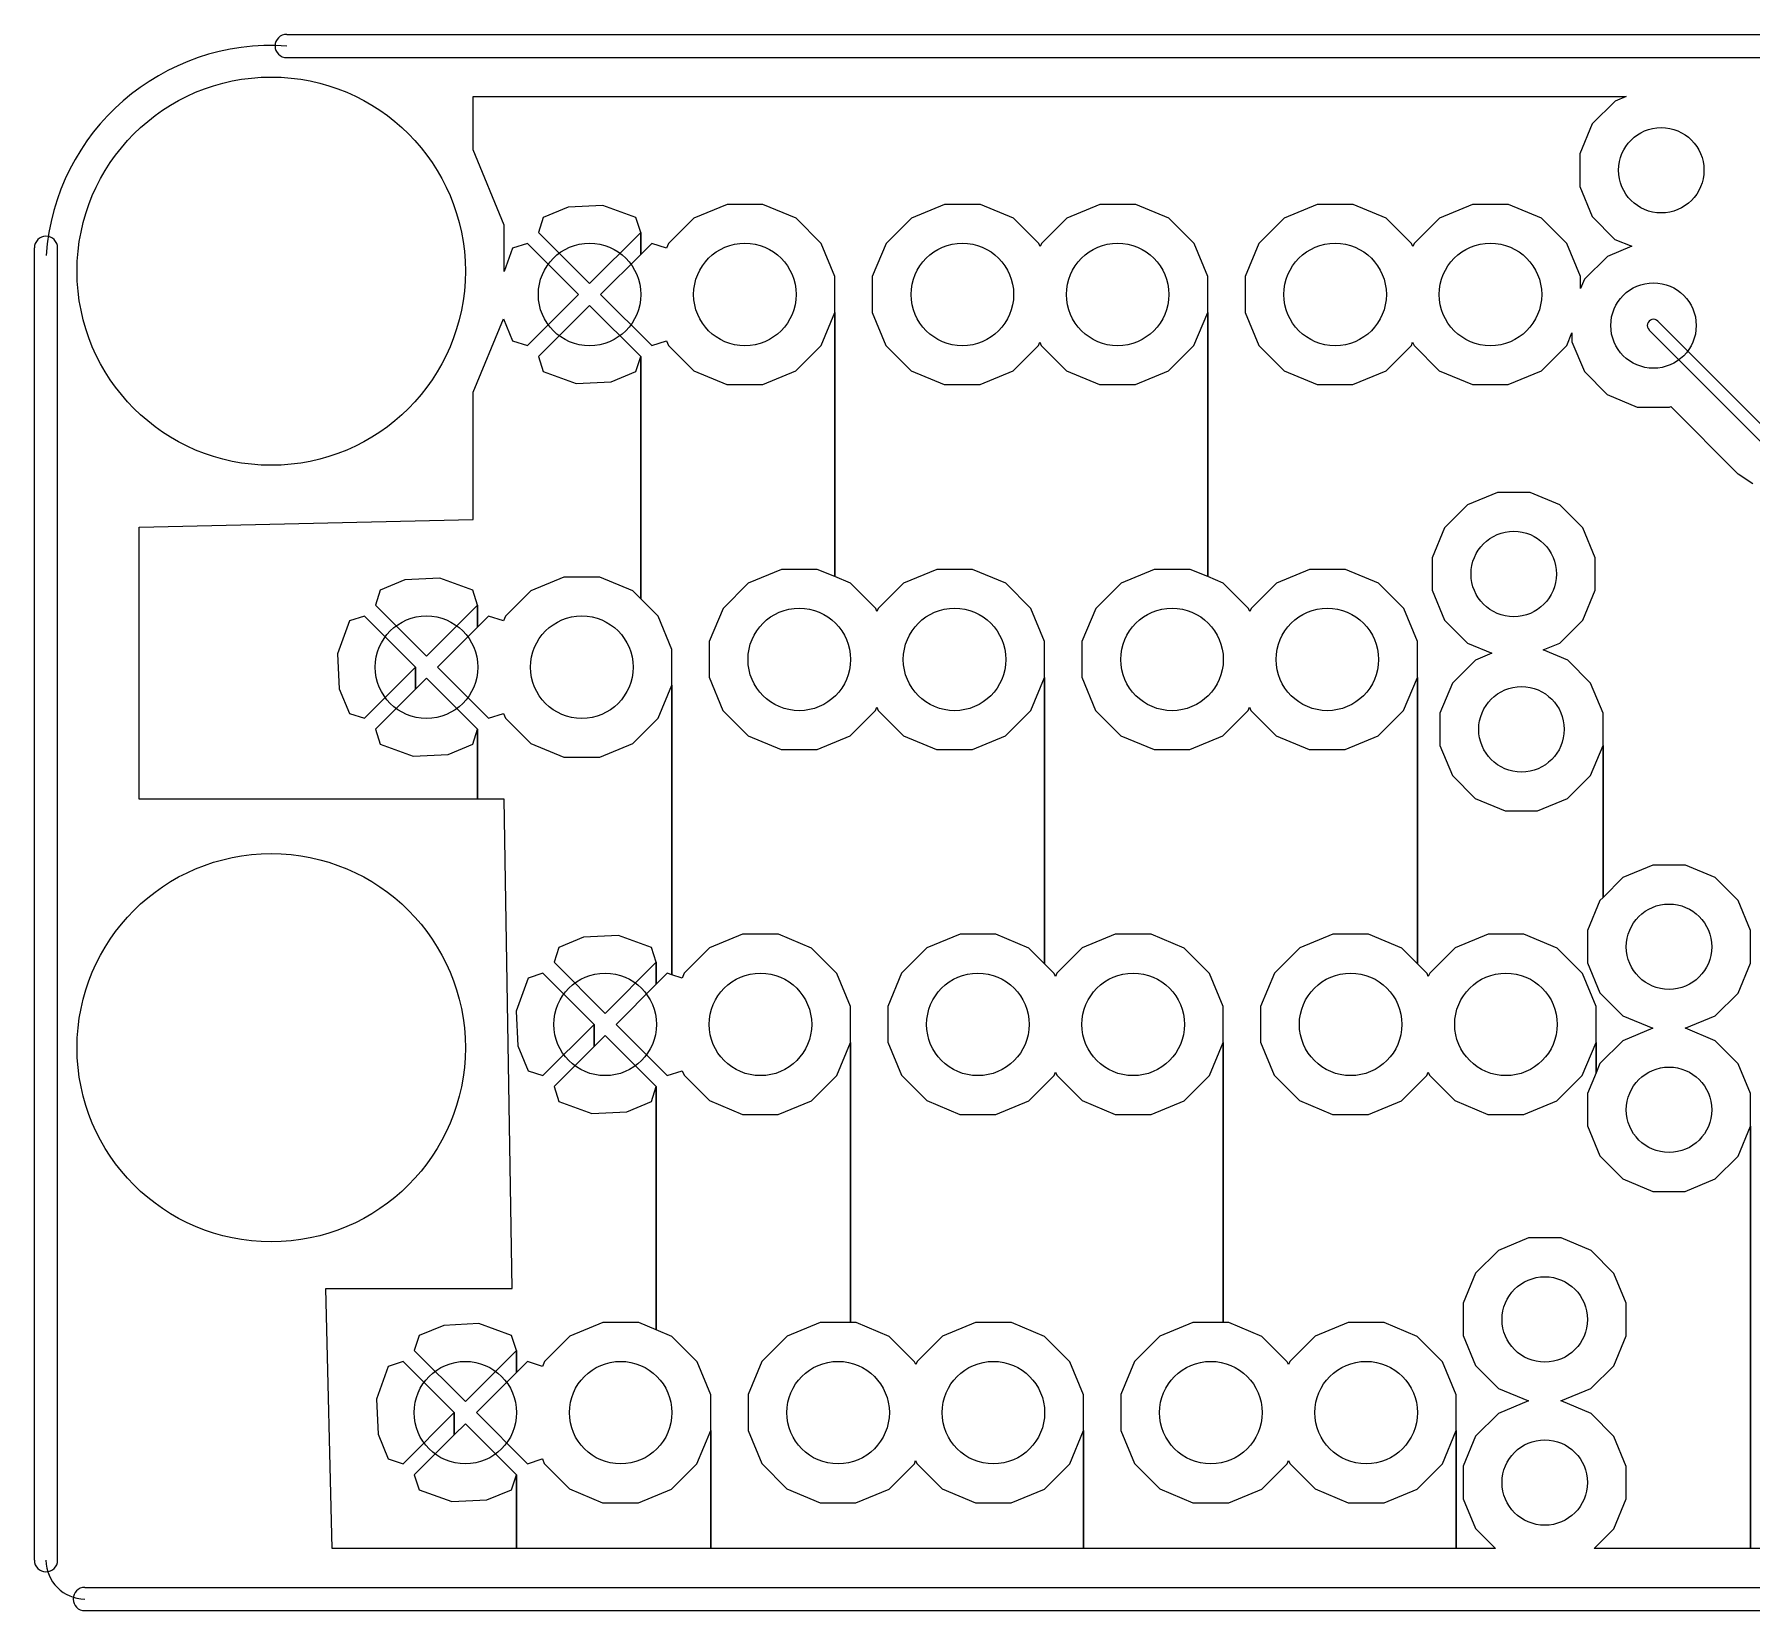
# Model space of a CAD drawing. Extents: x 62725 to 84225, y 46645 to 56795.
# Drawn here: x 62725 to 73782, y 46645 to 56795 of the extents above; entities that cross this region are included whole.
import ezdxf

# ---------------------------------------------------------------- set-up
doc = ezdxf.new("R2010")
doc.units = 0
doc.layers.add('BLACK', color=1, linetype='CONTINUOUS')

msp = doc.modelspace()

# ---------------------------------------------------------------- linework, layer by layer
at = {"layer": 'BLACK'}
for p, q in [((64350, 56795), (82750, 56795)), ((64350, 56645), (82750, 56645)), ((65550, 56051), (65550, 56395)), ((65550, 56395), (72975, 56395)), ((65550, 56051), (65550, 56395)), ((65550, 56395), (72975, 56395)), ((72975, 56395), (72903, 56365)), ((72975, 56395), (72903, 56365)), ((72903, 56365), (72755, 56218)), ((72903, 56365), (72755, 56218)), ((72755, 56218), (72675, 56025)), ((72755, 56218), (72675, 56025)), ((65750, 55567), (65550, 56051)), ((65750, 55567), (65550, 56051)), ((72675, 56025), (72675, 55816)), ((72675, 56025), (72675, 55816)), ((72675, 55816), (72755, 55623)), ((72675, 55816), (72755, 55623)), ((66161, 55682), (66002, 55616)), ((66161, 55682), (66002, 55616)), ((66386, 55693), (66161, 55682)), ((66386, 55693), (66161, 55682)), ((66598, 55616), (66386, 55693)), ((66598, 55616), (66386, 55693)), ((67185, 55700), (66972, 55612)), ((67185, 55700), (66972, 55612)), ((67416, 55700), (67185, 55700)), ((67416, 55700), (67185, 55700)), ((67629, 55611), (67416, 55700)), ((67629, 55611), (67416, 55700)), ((68585, 55700), (68372, 55612)), ((68585, 55700), (68372, 55612)), ((68816, 55700), (68585, 55700)), ((68816, 55700), (68585, 55700)), ((69029, 55611), (68816, 55700)), ((69029, 55611), (68816, 55700)), ((69585, 55700), (69372, 55612)), ((69585, 55700), (69372, 55612)), ((69816, 55700), (69585, 55700)), ((69816, 55700), (69585, 55700)), ((70029, 55611), (69816, 55700)), ((70029, 55611), (69816, 55700)), ((70985, 55700), (70772, 55612)), ((70985, 55700), (70772, 55612)), ((71216, 55700), (70985, 55700)), ((71216, 55700), (70985, 55700)), ((71429, 55611), (71216, 55700)), ((71429, 55611), (71216, 55700)), ((71985, 55700), (71772, 55612)), ((71985, 55700), (71772, 55612)), ((72216, 55700), (71985, 55700)), ((72216, 55700), (71985, 55700)), ((72429, 55611), (72216, 55700)), ((72429, 55611), (72216, 55700)), ((72755, 55623), (72902, 55475)), ((72755, 55623), (72902, 55475)), ((65749, 55268), (65750, 55567)), ((65749, 55268), (65750, 55567)), ((66002, 55616), (65971, 55520)), ((66002, 55616), (65971, 55520)), ((65971, 55520), (66300, 55191)), ((65971, 55520), (66300, 55191)), ((66300, 55191), (66629, 55520)), ((66300, 55191), (66629, 55520)), ((66629, 55520), (66598, 55616)), ((66629, 55520), (66598, 55616)), ((66629, 55378), (66629, 55520)), ((66629, 55520), (66629, 55378)), ((66629, 55378), (66629, 55520)), ((66629, 55520), (66629, 55378)), ((66972, 55612), (66809, 55449)), ((66972, 55612), (66809, 55449)), ((67792, 55448), (67629, 55611)), ((67792, 55448), (67629, 55611)), ((68372, 55612), (68209, 55449)), ((68372, 55612), (68209, 55449)), ((69192, 55448), (69029, 55611)), ((69192, 55448), (69029, 55611)), ((69372, 55612), (69209, 55449)), ((69372, 55612), (69209, 55449)), ((70192, 55448), (70029, 55611)), ((70192, 55448), (70029, 55611)), ((70772, 55612), (70609, 55449)), ((70772, 55612), (70609, 55449)), ((71592, 55448), (71429, 55611)), ((71592, 55448), (71429, 55611)), ((71772, 55612), (71609, 55449)), ((71772, 55612), (71609, 55449)), ((72592, 55448), (72429, 55611)), ((72592, 55448), (72429, 55611)), ((62725, 46970), (62725, 55420)), ((62875, 46970), (62875, 55420)), ((65804, 55418), (65749, 55268)), ((65804, 55418), (65749, 55268)), ((65900, 55449), (65804, 55418)), ((65900, 55449), (65804, 55418)), ((66229, 55120), (65900, 55449)), ((66229, 55120), (65900, 55449)), ((66700, 55449), (66629, 55378)), ((66700, 55449), (66629, 55378)), ((66796, 55418), (66700, 55449)), ((66796, 55418), (66700, 55449)), ((66809, 55449), (66796, 55418)), ((66809, 55449), (66796, 55418)), ((67880, 55235), (67792, 55448)), ((67880, 55235), (67792, 55448)), ((68209, 55449), (68120, 55236)), ((68209, 55449), (68120, 55236)), ((69200, 55429), (69192, 55448)), ((69200, 55429), (69192, 55448)), ((69209, 55449), (69200, 55429)), ((69209, 55449), (69200, 55429)), ((70280, 55235), (70192, 55448)), ((70280, 55235), (70192, 55448)), ((70609, 55449), (70520, 55236)), ((70609, 55449), (70520, 55236)), ((71600, 55429), (71592, 55448)), ((71600, 55429), (71592, 55448)), ((71609, 55449), (71600, 55429)), ((71609, 55449), (71600, 55429)), ((72680, 55235), (72592, 55448)), ((72680, 55235), (72592, 55448)), ((73010, 55431), (72853, 55365)), ((73010, 55431), (72853, 55365)), ((72902, 55475), (73010, 55431)), ((72902, 55475), (73010, 55431)), ((66629, 55378), (66371, 55120)), ((66629, 55378), (66371, 55120)), ((72853, 55365), (72705, 55218)), ((72853, 55365), (72705, 55218)), ((67880, 55004), (67880, 55235)), ((67880, 55004), (67880, 55235)), ((68120, 55236), (68120, 55005)), ((68120, 55236), (68120, 55005)), ((70280, 55004), (70280, 55235)), ((70280, 55004), (70280, 55235)), ((70520, 55236), (70520, 55005)), ((70520, 55236), (70520, 55005)), ((72680, 55158), (72680, 55235)), ((72680, 55158), (72680, 55235)), ((72705, 55218), (72680, 55158)), ((72705, 55218), (72680, 55158)), ((65900, 54791), (66229, 55120)), ((65900, 54791), (66229, 55120)), ((66371, 55120), (66700, 54791)), ((66371, 55120), (66700, 54791)), ((65550, 54490), (65745, 54963)), ((65550, 54490), (65745, 54963)), ((65745, 54963), (65804, 54822)), ((65745, 54963), (65804, 54822)), ((66300, 55049), (65971, 54720)), ((66300, 55049), (65971, 54720)), ((66629, 54720), (66300, 55049)), ((66629, 54720), (66300, 55049)), ((67791, 54791), (67880, 55004)), ((67791, 54791), (67880, 55004)), ((67880, 53303), (67880, 55004)), ((67880, 55004), (67880, 53303)), ((67880, 53303), (67880, 55004)), ((67880, 55004), (67880, 53303)), ((68120, 55005), (68208, 54792)), ((68120, 55005), (68208, 54792)), ((70191, 54791), (70280, 55004)), ((70191, 54791), (70280, 55004)), ((70280, 53303), (70280, 55004)), ((70280, 55004), (70280, 53303)), ((70280, 53303), (70280, 55004)), ((70280, 55004), (70280, 53303)), ((70520, 55005), (70608, 54792)), ((70520, 55005), (70608, 54792)), ((72591, 54791), (72625, 54873)), ((72591, 54791), (72625, 54873)), ((72625, 54873), (72625, 54816)), ((72625, 54873), (72625, 54816)), ((73871, 54142), (73122, 54891)), ((73928, 54199), (73179, 54948)), ((65804, 54822), (65900, 54791)), ((65804, 54822), (65900, 54791)), ((66700, 54791), (66795, 54822)), ((66700, 54791), (66795, 54822)), ((66795, 54822), (66796, 54822)), ((66795, 54822), (66796, 54822)), ((66796, 54822), (66808, 54792)), ((66796, 54822), (66808, 54792)), ((66808, 54792), (66971, 54629)), ((66808, 54792), (66971, 54629)), ((67628, 54628), (67791, 54791)), ((67628, 54628), (67791, 54791)), ((68208, 54792), (68371, 54629)), ((68208, 54792), (68371, 54629)), ((69028, 54628), (69191, 54791)), ((69028, 54628), (69191, 54791)), ((69191, 54791), (69199, 54812)), ((69191, 54791), (69199, 54812)), ((69199, 54812), (69208, 54792)), ((69199, 54812), (69208, 54792)), ((69208, 54792), (69371, 54629)), ((69208, 54792), (69371, 54629)), ((70028, 54628), (70191, 54791)), ((70028, 54628), (70191, 54791)), ((70608, 54792), (70771, 54629)), ((70608, 54792), (70771, 54629)), ((71428, 54628), (71591, 54791)), ((71428, 54628), (71591, 54791)), ((71591, 54791), (71599, 54812)), ((71591, 54791), (71599, 54812)), ((71599, 54812), (71608, 54792)), ((71599, 54812), (71608, 54792)), ((71608, 54792), (71771, 54629)), ((71608, 54792), (71771, 54629)), ((72428, 54628), (72591, 54791)), ((72428, 54628), (72591, 54791)), ((72625, 54816), (72705, 54623)), ((72625, 54816), (72705, 54623)), ((65971, 54720), (66002, 54624)), ((65971, 54720), (66002, 54624)), ((66002, 54624), (66214, 54547)), ((66002, 54624), (66214, 54547)), ((66439, 54558), (66598, 54624)), ((66439, 54558), (66598, 54624)), ((66598, 54624), (66629, 54720)), ((66598, 54624), (66629, 54720)), ((66629, 53161), (66629, 54720)), ((66629, 54720), (66629, 53161)), ((66629, 53161), (66629, 54720)), ((66629, 54720), (66629, 53161)), ((66971, 54629), (67184, 54540)), ((66971, 54629), (67184, 54540)), ((67415, 54540), (67628, 54628)), ((67415, 54540), (67628, 54628)), ((68371, 54629), (68584, 54540)), ((68371, 54629), (68584, 54540)), ((68815, 54540), (69028, 54628)), ((68815, 54540), (69028, 54628)), ((69371, 54629), (69584, 54540)), ((69371, 54629), (69584, 54540)), ((69815, 54540), (70028, 54628)), ((69815, 54540), (70028, 54628)), ((70771, 54629), (70984, 54540)), ((70771, 54629), (70984, 54540)), ((71215, 54540), (71428, 54628)), ((71215, 54540), (71428, 54628)), ((71771, 54629), (71984, 54540)), ((71771, 54629), (71984, 54540)), ((72215, 54540), (72428, 54628)), ((72215, 54540), (72428, 54628)), ((72705, 54623), (72852, 54475)), ((72705, 54623), (72852, 54475)), ((66214, 54547), (66439, 54558)), ((66214, 54547), (66439, 54558)), ((67184, 54540), (67415, 54540)), ((67184, 54540), (67415, 54540)), ((68584, 54540), (68815, 54540)), ((68584, 54540), (68815, 54540)), ((69584, 54540), (69815, 54540)), ((69584, 54540), (69815, 54540)), ((70984, 54540), (71215, 54540)), ((70984, 54540), (71215, 54540)), ((71984, 54540), (72215, 54540)), ((71984, 54540), (72215, 54540)), ((65550, 53671), (65550, 54490)), ((65550, 53671), (65550, 54490)), ((72852, 54475), (73045, 54395)), ((72852, 54475), (73045, 54395)), ((73045, 54395), (73254, 54395)), ((73045, 54395), (73254, 54395)), ((73254, 54395), (73261, 54399)), ((73254, 54395), (73261, 54399)), ((73261, 54399), (73694, 53965)), ((73261, 54399), (73694, 53965)), ((73694, 53965), (73695, 53965)), ((73694, 53965), (73695, 53965)), ((73695, 53965), (73789, 53902)), ((73695, 53965), (73789, 53902)), ((71953, 53765), (71805, 53618)), ((71953, 53765), (71805, 53618)), ((72146, 53845), (71953, 53765)), ((72146, 53845), (71953, 53765)), ((72355, 53845), (72146, 53845)), ((72355, 53845), (72146, 53845)), ((72548, 53765), (72355, 53845)), ((72548, 53765), (72355, 53845)), ((72695, 53617), (72548, 53765)), ((72695, 53617), (72548, 53765)), ((63400, 53621), (65550, 53671)), ((63400, 53621), (65550, 53671)), ((63400, 51870), (63400, 53621)), ((63400, 51870), (63400, 53621)), ((71805, 53618), (71725, 53425)), ((71805, 53618), (71725, 53425)), ((72775, 53424), (72695, 53617)), ((72775, 53424), (72695, 53617)), ((71725, 53425), (71725, 53216)), ((71725, 53425), (71725, 53216)), ((72775, 53215), (72775, 53424)), ((72775, 53215), (72775, 53424)), ((66135, 53300), (65922, 53212)), ((66135, 53300), (65922, 53212)), ((66366, 53300), (66135, 53300)), ((66366, 53300), (66135, 53300)), ((66579, 53211), (66366, 53300)), ((66579, 53211), (66366, 53300)), ((67535, 53350), (67322, 53262)), ((67535, 53350), (67322, 53262)), ((67766, 53350), (67535, 53350)), ((67766, 53350), (67535, 53350)), ((67880, 53303), (67766, 53350)), ((67880, 53303), (67766, 53350)), ((67979, 53261), (67880, 53303)), ((67979, 53261), (67880, 53303)), ((68535, 53350), (68322, 53262)), ((68535, 53350), (68322, 53262)), ((68766, 53350), (68535, 53350)), ((68766, 53350), (68535, 53350)), ((68979, 53261), (68766, 53350)), ((68979, 53261), (68766, 53350)), ((69935, 53350), (69722, 53262)), ((69935, 53350), (69722, 53262)), ((70166, 53350), (69935, 53350)), ((70166, 53350), (69935, 53350)), ((70280, 53303), (70166, 53350)), ((70280, 53303), (70166, 53350)), ((70379, 53261), (70280, 53303)), ((70379, 53261), (70280, 53303)), ((70935, 53350), (70722, 53262)), ((70935, 53350), (70722, 53262)), ((71166, 53350), (70935, 53350)), ((71166, 53350), (70935, 53350)), ((71379, 53261), (71166, 53350)), ((71379, 53261), (71166, 53350)), ((64952, 53216), (64921, 53120)), ((64952, 53216), (64921, 53120)), ((65111, 53282), (64952, 53216)), ((65111, 53282), (64952, 53216)), ((65336, 53293), (65111, 53282)), ((65336, 53293), (65111, 53282)), ((65548, 53216), (65336, 53293)), ((65548, 53216), (65336, 53293)), ((65579, 53120), (65548, 53216)), ((65579, 53120), (65548, 53216)), ((65922, 53212), (65759, 53049)), ((65922, 53212), (65759, 53049)), ((66629, 53161), (66579, 53211)), ((66629, 53161), (66579, 53211)), ((67322, 53262), (67159, 53099)), ((67322, 53262), (67159, 53099)), ((68142, 53098), (67979, 53261)), ((68142, 53098), (67979, 53261)), ((68322, 53262), (68159, 53099)), ((68322, 53262), (68159, 53099)), ((69142, 53098), (68979, 53261)), ((69142, 53098), (68979, 53261)), ((69722, 53262), (69559, 53099)), ((69722, 53262), (69559, 53099)), ((70542, 53098), (70379, 53261)), ((70542, 53098), (70379, 53261)), ((70722, 53262), (70559, 53099)), ((70722, 53262), (70559, 53099)), ((71542, 53098), (71379, 53261)), ((71542, 53098), (71379, 53261)), ((71725, 53216), (71805, 53023)), ((71725, 53216), (71805, 53023)), ((72695, 53022), (72775, 53215)), ((72695, 53022), (72775, 53215)), ((64921, 53120), (65250, 52791)), ((64921, 53120), (65250, 52791)), ((65250, 52791), (65579, 53120)), ((65250, 52791), (65579, 53120)), ((65579, 52978), (65579, 53120)), ((65579, 53120), (65579, 52978)), ((65579, 52978), (65579, 53120)), ((65579, 53120), (65579, 52978)), ((66742, 53048), (66629, 53161)), ((66742, 53048), (66629, 53161)), ((67159, 53099), (67070, 52886)), ((67159, 53099), (67070, 52886)), ((68150, 53079), (68142, 53098)), ((68150, 53079), (68142, 53098)), ((68159, 53099), (68150, 53079)), ((68159, 53099), (68150, 53079)), ((69230, 52885), (69142, 53098)), ((69230, 52885), (69142, 53098)), ((69559, 53099), (69470, 52886)), ((69559, 53099), (69470, 52886)), ((70550, 53079), (70542, 53098)), ((70550, 53079), (70542, 53098)), ((70559, 53099), (70550, 53079)), ((70559, 53099), (70550, 53079)), ((71630, 52885), (71542, 53098)), ((71630, 52885), (71542, 53098)), ((64754, 53018), (64677, 52806)), ((64754, 53018), (64677, 52806)), ((64850, 53049), (64754, 53018)), ((64850, 53049), (64754, 53018)), ((65179, 52720), (64850, 53049)), ((65179, 52720), (64850, 53049)), ((65579, 52978), (65321, 52720)), ((65579, 52978), (65321, 52720)), ((65650, 53049), (65579, 52978)), ((65650, 53049), (65579, 52978)), ((65746, 53018), (65650, 53049)), ((65746, 53018), (65650, 53049)), ((65759, 53049), (65746, 53018)), ((65759, 53049), (65746, 53018)), ((66830, 52835), (66742, 53048)), ((66830, 52835), (66742, 53048)), ((71805, 53023), (71952, 52875)), ((71805, 53023), (71952, 52875)), ((72547, 52875), (72695, 53022)), ((72547, 52875), (72695, 53022)), ((67070, 52886), (67070, 52655)), ((67070, 52886), (67070, 52655)), ((69230, 52654), (69230, 52885)), ((69230, 52654), (69230, 52885)), ((69470, 52886), (69470, 52655)), ((69470, 52886), (69470, 52655)), ((71630, 52654), (71630, 52885)), ((71630, 52654), (71630, 52885)), ((71952, 52875), (72110, 52810)), ((71952, 52875), (72110, 52810)), ((72439, 52831), (72547, 52875)), ((72439, 52831), (72547, 52875)), ((64677, 52806), (64688, 52581)), ((64677, 52806), (64688, 52581)), ((66830, 52604), (66830, 52835)), ((66830, 52604), (66830, 52835)), ((72003, 52765), (71855, 52618)), ((72003, 52765), (71855, 52618)), ((72110, 52810), (72003, 52765)), ((72110, 52810), (72003, 52765)), ((72598, 52765), (72439, 52831)), ((72598, 52765), (72439, 52831)), ((72745, 52617), (72598, 52765)), ((72745, 52617), (72598, 52765)), ((64850, 52391), (65179, 52720)), ((64850, 52391), (65179, 52720)), ((65179, 52578), (65179, 52720)), ((65179, 52720), (65179, 52578)), ((65179, 52578), (65179, 52720)), ((65179, 52720), (65179, 52578)), ((65250, 52649), (65179, 52578)), ((65250, 52649), (65179, 52578)), ((65579, 52320), (65250, 52649)), ((65579, 52320), (65250, 52649)), ((65321, 52720), (65650, 52391)), ((65321, 52720), (65650, 52391)), ((67070, 52655), (67158, 52442)), ((67070, 52655), (67158, 52442)), ((69141, 52441), (69230, 52654)), ((69141, 52441), (69230, 52654)), ((69230, 50810), (69230, 52654)), ((69230, 52654), (69230, 50810)), ((69230, 50810), (69230, 52654)), ((69230, 52654), (69230, 50810)), ((69470, 52655), (69558, 52442)), ((69470, 52655), (69558, 52442)), ((71541, 52441), (71630, 52654)), ((71541, 52441), (71630, 52654)), ((71630, 50810), (71630, 52654)), ((71630, 52654), (71630, 50810)), ((71630, 50810), (71630, 52654)), ((71630, 52654), (71630, 50810)), ((64688, 52581), (64754, 52422)), ((64688, 52581), (64754, 52422)), ((65179, 52578), (64921, 52320)), ((65179, 52578), (64921, 52320)), ((66741, 52391), (66830, 52604)), ((66741, 52391), (66830, 52604)), ((66830, 50740), (66830, 52604)), ((66830, 52604), (66830, 50740)), ((66830, 50740), (66830, 52604)), ((66830, 52604), (66830, 50740)), ((71855, 52618), (71775, 52425)), ((71855, 52618), (71775, 52425)), ((72825, 52424), (72745, 52617)), ((72825, 52424), (72745, 52617)), ((64754, 52422), (64850, 52391)), ((64754, 52422), (64850, 52391)), ((65650, 52391), (65745, 52422)), ((65650, 52391), (65745, 52422)), ((65745, 52422), (65746, 52422)), ((65745, 52422), (65746, 52422)), ((65746, 52422), (65758, 52392)), ((65746, 52422), (65758, 52392)), ((67158, 52442), (67321, 52279)), ((67158, 52442), (67321, 52279)), ((67978, 52278), (68141, 52441)), ((67978, 52278), (68141, 52441)), ((68141, 52441), (68149, 52462)), ((68141, 52441), (68149, 52462)), ((68149, 52462), (68158, 52442)), ((68149, 52462), (68158, 52442)), ((68158, 52442), (68321, 52279)), ((68158, 52442), (68321, 52279)), ((68978, 52278), (69141, 52441)), ((68978, 52278), (69141, 52441)), ((69558, 52442), (69721, 52279)), ((69558, 52442), (69721, 52279)), ((70378, 52278), (70541, 52441)), ((70378, 52278), (70541, 52441)), ((70541, 52441), (70549, 52462)), ((70541, 52441), (70549, 52462)), ((70549, 52462), (70558, 52442)), ((70549, 52462), (70558, 52442)), ((70558, 52442), (70721, 52279)), ((70558, 52442), (70721, 52279)), ((71378, 52278), (71541, 52441)), ((71378, 52278), (71541, 52441)), ((71775, 52425), (71775, 52216)), ((71775, 52425), (71775, 52216)), ((72825, 52215), (72825, 52424)), ((72825, 52215), (72825, 52424)), ((64921, 52320), (64952, 52224)), ((64921, 52320), (64952, 52224)), ((65548, 52224), (65579, 52320)), ((65548, 52224), (65579, 52320)), ((65579, 51870), (65579, 52320)), ((65579, 52320), (65579, 51870)), ((65579, 51870), (65579, 52320)), ((65579, 52320), (65579, 51870)), ((65758, 52392), (65921, 52229)), ((65758, 52392), (65921, 52229)), ((66578, 52228), (66741, 52391)), ((66578, 52228), (66741, 52391)), ((64952, 52224), (65164, 52147)), ((64952, 52224), (65164, 52147)), ((65389, 52158), (65548, 52224)), ((65389, 52158), (65548, 52224)), ((65921, 52229), (66134, 52140)), ((65921, 52229), (66134, 52140)), ((66365, 52140), (66578, 52228)), ((66365, 52140), (66578, 52228)), ((67321, 52279), (67534, 52190)), ((67321, 52279), (67534, 52190)), ((67534, 52190), (67765, 52190)), ((67534, 52190), (67765, 52190)), ((67765, 52190), (67978, 52278)), ((67765, 52190), (67978, 52278)), ((68321, 52279), (68534, 52190)), ((68321, 52279), (68534, 52190)), ((68534, 52190), (68765, 52190)), ((68534, 52190), (68765, 52190)), ((68765, 52190), (68978, 52278)), ((68765, 52190), (68978, 52278)), ((69721, 52279), (69934, 52190)), ((69721, 52279), (69934, 52190)), ((69934, 52190), (70165, 52190)), ((69934, 52190), (70165, 52190)), ((70165, 52190), (70378, 52278)), ((70165, 52190), (70378, 52278)), ((70721, 52279), (70934, 52190)), ((70721, 52279), (70934, 52190)), ((70934, 52190), (71165, 52190)), ((70934, 52190), (71165, 52190)), ((71165, 52190), (71378, 52278)), ((71165, 52190), (71378, 52278)), ((71775, 52216), (71855, 52023)), ((71775, 52216), (71855, 52023)), ((72745, 52022), (72825, 52215)), ((72745, 52022), (72825, 52215)), ((72825, 51238), (72825, 52215)), ((72825, 52215), (72825, 51238)), ((72825, 51238), (72825, 52215)), ((72825, 52215), (72825, 51238)), ((65164, 52147), (65389, 52158)), ((65164, 52147), (65389, 52158)), ((66134, 52140), (66365, 52140)), ((66134, 52140), (66365, 52140)), ((71855, 52023), (72002, 51875)), ((71855, 52023), (72002, 51875)), ((72597, 51875), (72745, 52022)), ((72597, 51875), (72745, 52022)), ((65579, 51870), (63400, 51870)), ((65579, 51870), (63400, 51870)), ((65749, 51870), (65579, 51870)), ((65749, 51870), (65579, 51870)), ((65801, 48720), (65749, 51870)), ((65801, 48720), (65749, 51870)), ((72002, 51875), (72195, 51795)), ((72002, 51875), (72195, 51795)), ((72404, 51795), (72597, 51875)), ((72404, 51795), (72597, 51875)), ((72195, 51795), (72404, 51795)), ((72195, 51795), (72404, 51795)), ((73146, 51445), (72953, 51365)), ((73146, 51445), (72953, 51365)), ((73355, 51445), (73146, 51445)), ((73355, 51445), (73146, 51445)), ((73548, 51365), (73355, 51445)), ((73548, 51365), (73355, 51445)), ((72953, 51365), (72825, 51238)), ((72953, 51365), (72825, 51238)), ((73695, 51217), (73548, 51365)), ((73695, 51217), (73548, 51365)), ((72805, 51218), (72725, 51025)), ((72805, 51218), (72725, 51025)), ((72825, 51238), (72805, 51218)), ((72825, 51238), (72805, 51218)), ((73775, 51024), (73695, 51217)), ((73775, 51024), (73695, 51217)), ((66261, 50982), (66102, 50916)), ((66261, 50982), (66102, 50916)), ((66486, 50993), (66261, 50982)), ((66486, 50993), (66261, 50982)), ((66698, 50916), (66486, 50993)), ((66698, 50916), (66486, 50993)), ((67285, 51000), (67072, 50912)), ((67285, 51000), (67072, 50912)), ((67516, 51000), (67285, 51000)), ((67516, 51000), (67285, 51000)), ((67729, 50911), (67516, 51000)), ((67729, 50911), (67516, 51000)), ((68685, 51000), (68472, 50912)), ((68685, 51000), (68472, 50912)), ((68916, 51000), (68685, 51000)), ((68916, 51000), (68685, 51000)), ((69129, 50911), (68916, 51000)), ((69129, 50911), (68916, 51000)), ((69685, 51000), (69472, 50912)), ((69685, 51000), (69472, 50912)), ((69916, 51000), (69685, 51000)), ((69916, 51000), (69685, 51000)), ((70129, 50911), (69916, 51000)), ((70129, 50911), (69916, 51000)), ((71085, 51000), (70872, 50912)), ((71085, 51000), (70872, 50912)), ((71316, 51000), (71085, 51000)), ((71316, 51000), (71085, 51000)), ((71529, 50911), (71316, 51000)), ((71529, 50911), (71316, 51000)), ((72085, 51000), (71872, 50912)), ((72085, 51000), (71872, 50912)), ((72316, 51000), (72085, 51000)), ((72316, 51000), (72085, 51000)), ((72529, 50911), (72316, 51000)), ((72529, 50911), (72316, 51000)), ((72725, 51025), (72725, 50816)), ((72725, 51025), (72725, 50816)), ((73775, 50815), (73775, 51024)), ((73775, 50815), (73775, 51024)), ((66102, 50916), (66071, 50820)), ((66102, 50916), (66071, 50820)), ((66729, 50820), (66698, 50916)), ((66729, 50820), (66698, 50916)), ((67072, 50912), (66909, 50749)), ((67072, 50912), (66909, 50749)), ((67892, 50748), (67729, 50911)), ((67892, 50748), (67729, 50911)), ((68472, 50912), (68309, 50749)), ((68472, 50912), (68309, 50749)), ((69230, 50810), (69129, 50911)), ((69230, 50810), (69129, 50911)), ((69472, 50912), (69309, 50749)), ((69472, 50912), (69309, 50749)), ((70292, 50748), (70129, 50911)), ((70292, 50748), (70129, 50911)), ((70872, 50912), (70709, 50749)), ((70872, 50912), (70709, 50749)), ((71630, 50810), (71529, 50911)), ((71630, 50810), (71529, 50911)), ((71872, 50912), (71709, 50749)), ((71872, 50912), (71709, 50749)), ((72692, 50748), (72529, 50911)), ((72692, 50748), (72529, 50911)), ((66071, 50820), (66400, 50491)), ((66071, 50820), (66400, 50491)), ((66400, 50491), (66729, 50820)), ((66400, 50491), (66729, 50820)), ((66729, 50678), (66729, 50820)), ((66729, 50820), (66729, 50678)), ((66729, 50678), (66729, 50820)), ((66729, 50820), (66729, 50678)), ((69292, 50748), (69230, 50810)), ((69292, 50748), (69230, 50810)), ((71692, 50748), (71630, 50810)), ((71692, 50748), (71630, 50810)), ((72725, 50816), (72805, 50623)), ((72725, 50816), (72805, 50623)), ((73695, 50622), (73775, 50815)), ((73695, 50622), (73775, 50815)), ((65904, 50718), (65827, 50506)), ((65904, 50718), (65827, 50506)), ((66000, 50749), (65904, 50718)), ((66000, 50749), (65904, 50718)), ((66329, 50420), (66000, 50749)), ((66329, 50420), (66000, 50749)), ((66729, 50678), (66471, 50420)), ((66729, 50678), (66471, 50420)), ((66800, 50749), (66729, 50678)), ((66800, 50749), (66729, 50678)), ((66830, 50740), (66800, 50749)), ((66830, 50740), (66800, 50749)), ((66896, 50718), (66830, 50740)), ((66896, 50718), (66830, 50740)), ((66909, 50749), (66896, 50718)), ((66909, 50749), (66896, 50718)), ((67980, 50535), (67892, 50748)), ((67980, 50535), (67892, 50748)), ((68309, 50749), (68220, 50536)), ((68309, 50749), (68220, 50536)), ((69300, 50729), (69292, 50748)), ((69300, 50729), (69292, 50748)), ((69309, 50749), (69300, 50729)), ((69309, 50749), (69300, 50729)), ((70380, 50535), (70292, 50748)), ((70380, 50535), (70292, 50748)), ((70709, 50749), (70620, 50536)), ((70709, 50749), (70620, 50536)), ((71700, 50729), (71692, 50748)), ((71700, 50729), (71692, 50748)), ((71709, 50749), (71700, 50729)), ((71709, 50749), (71700, 50729)), ((72780, 50535), (72692, 50748)), ((72780, 50535), (72692, 50748)), ((67980, 50304), (67980, 50535)), ((67980, 50304), (67980, 50535)), ((68220, 50536), (68220, 50305)), ((68220, 50536), (68220, 50305)), ((70380, 50304), (70380, 50535)), ((70380, 50304), (70380, 50535)), ((70620, 50536), (70620, 50305)), ((70620, 50536), (70620, 50305)), ((72780, 50304), (72780, 50535)), ((72780, 50304), (72780, 50535)), ((72805, 50623), (72952, 50475)), ((72805, 50623), (72952, 50475)), ((73547, 50475), (73695, 50622)), ((73547, 50475), (73695, 50622)), ((65827, 50506), (65838, 50281)), ((65827, 50506), (65838, 50281)), ((66000, 50091), (66329, 50420)), ((66000, 50091), (66329, 50420)), ((66329, 50278), (66329, 50420)), ((66329, 50420), (66329, 50278)), ((66329, 50278), (66329, 50420)), ((66329, 50420), (66329, 50278)), ((66471, 50420), (66800, 50091)), ((66471, 50420), (66800, 50091)), ((72952, 50475), (73145, 50395)), ((72952, 50475), (73145, 50395)), ((73354, 50395), (73547, 50475)), ((73354, 50395), (73547, 50475)), ((66400, 50349), (66329, 50278)), ((66400, 50349), (66329, 50278)), ((66729, 50020), (66400, 50349)), ((66729, 50020), (66400, 50349)), ((72953, 50315), (72805, 50168)), ((72953, 50315), (72805, 50168)), ((73145, 50395), (72953, 50315)), ((73145, 50395), (72953, 50315)), ((73355, 50395), (73354, 50395)), ((73355, 50395), (73354, 50395)), ((73548, 50315), (73355, 50395)), ((73548, 50315), (73355, 50395)), ((73695, 50167), (73548, 50315)), ((73695, 50167), (73548, 50315)), ((65838, 50281), (65904, 50122)), ((65838, 50281), (65904, 50122)), ((66329, 50278), (66071, 50020)), ((66329, 50278), (66071, 50020)), ((67891, 50091), (67980, 50304)), ((67891, 50091), (67980, 50304)), ((67980, 48500), (67980, 50304)), ((67980, 50304), (67980, 48500)), ((67980, 48500), (67980, 50304)), ((67980, 50304), (67980, 48500)), ((68220, 50305), (68308, 50092)), ((68220, 50305), (68308, 50092)), ((70291, 50091), (70380, 50304)), ((70291, 50091), (70380, 50304)), ((70380, 48500), (70380, 50304)), ((70380, 50304), (70380, 48500)), ((70380, 48500), (70380, 50304)), ((70380, 50304), (70380, 48500)), ((70620, 50305), (70708, 50092)), ((70620, 50305), (70708, 50092)), ((72691, 50091), (72780, 50304)), ((72691, 50091), (72780, 50304)), ((72780, 50108), (72780, 50304)), ((72780, 50304), (72780, 50108)), ((72780, 50108), (72780, 50304)), ((72780, 50304), (72780, 50108)), ((65904, 50122), (66000, 50091)), ((65904, 50122), (66000, 50091)), ((66800, 50091), (66895, 50122)), ((66800, 50091), (66895, 50122)), ((66895, 50122), (66896, 50122)), ((66895, 50122), (66896, 50122)), ((66896, 50122), (66908, 50092)), ((66896, 50122), (66908, 50092)), ((66908, 50092), (67071, 49929)), ((66908, 50092), (67071, 49929)), ((67728, 49928), (67891, 50091)), ((67728, 49928), (67891, 50091)), ((68308, 50092), (68471, 49929)), ((68308, 50092), (68471, 49929)), ((69128, 49928), (69291, 50091)), ((69128, 49928), (69291, 50091)), ((69291, 50091), (69299, 50112)), ((69291, 50091), (69299, 50112)), ((69299, 50112), (69308, 50092)), ((69299, 50112), (69308, 50092)), ((69308, 50092), (69471, 49929)), ((69308, 50092), (69471, 49929)), ((70128, 49928), (70291, 50091)), ((70128, 49928), (70291, 50091)), ((70708, 50092), (70871, 49929)), ((70708, 50092), (70871, 49929)), ((71528, 49928), (71691, 50091)), ((71528, 49928), (71691, 50091)), ((71691, 50091), (71699, 50112)), ((71691, 50091), (71699, 50112)), ((71699, 50112), (71708, 50092)), ((71699, 50112), (71708, 50092)), ((71708, 50092), (71871, 49929)), ((71708, 50092), (71871, 49929)), ((72528, 49928), (72691, 50091)), ((72528, 49928), (72691, 50091)), ((72780, 50108), (72725, 49975)), ((72780, 50108), (72725, 49975)), ((72805, 50168), (72780, 50108)), ((72805, 50168), (72780, 50108)), ((73775, 49974), (73695, 50167)), ((73775, 49974), (73695, 50167)), ((66071, 50020), (66102, 49924)), ((66071, 50020), (66102, 49924)), ((66698, 49924), (66729, 50020)), ((66698, 49924), (66729, 50020)), ((66729, 48453), (66729, 50020)), ((66729, 50020), (66729, 48453)), ((66729, 48453), (66729, 50020)), ((66729, 50020), (66729, 48453)), ((66102, 49924), (66314, 49847)), ((66102, 49924), (66314, 49847)), ((66539, 49858), (66698, 49924)), ((66539, 49858), (66698, 49924)), ((67071, 49929), (67284, 49840)), ((67071, 49929), (67284, 49840)), ((67515, 49840), (67728, 49928)), ((67515, 49840), (67728, 49928)), ((68471, 49929), (68684, 49840)), ((68471, 49929), (68684, 49840)), ((68915, 49840), (69128, 49928)), ((68915, 49840), (69128, 49928)), ((69471, 49929), (69684, 49840)), ((69471, 49929), (69684, 49840)), ((69915, 49840), (70128, 49928)), ((69915, 49840), (70128, 49928)), ((70871, 49929), (71084, 49840)), ((70871, 49929), (71084, 49840)), ((71315, 49840), (71528, 49928)), ((71315, 49840), (71528, 49928)), ((71871, 49929), (72084, 49840)), ((71871, 49929), (72084, 49840)), ((72315, 49840), (72528, 49928)), ((72315, 49840), (72528, 49928)), ((72725, 49975), (72725, 49766)), ((72725, 49975), (72725, 49766)), ((73775, 49765), (73775, 49974)), ((73775, 49765), (73775, 49974)), ((66314, 49847), (66539, 49858)), ((66314, 49847), (66539, 49858)), ((67284, 49840), (67515, 49840)), ((67284, 49840), (67515, 49840)), ((68684, 49840), (68915, 49840)), ((68684, 49840), (68915, 49840)), ((69684, 49840), (69915, 49840)), ((69684, 49840), (69915, 49840)), ((71084, 49840), (71315, 49840)), ((71084, 49840), (71315, 49840)), ((72084, 49840), (72315, 49840)), ((72084, 49840), (72315, 49840)), ((72725, 49766), (72805, 49573)), ((72725, 49766), (72805, 49573)), ((73695, 49572), (73775, 49765)), ((73695, 49572), (73775, 49765)), ((73775, 47045), (73775, 49765)), ((73775, 49765), (73775, 47045)), ((73775, 47045), (73775, 49765)), ((73775, 49765), (73775, 47045)), ((72805, 49573), (72952, 49425)), ((72805, 49573), (72952, 49425)), ((73547, 49425), (73695, 49572)), ((73547, 49425), (73695, 49572)), ((72952, 49425), (73145, 49345)), ((72952, 49425), (73145, 49345)), ((73354, 49345), (73547, 49425)), ((73354, 49345), (73547, 49425)), ((73145, 49345), (73354, 49345)), ((73145, 49345), (73354, 49345)), ((72346, 49045), (72153, 48965)), ((72346, 49045), (72153, 48965)), ((72555, 49045), (72346, 49045)), ((72555, 49045), (72346, 49045)), ((72748, 48965), (72555, 49045)), ((72748, 48965), (72555, 49045)), ((72153, 48965), (72005, 48818)), ((72153, 48965), (72005, 48818)), ((72895, 48817), (72748, 48965)), ((72895, 48817), (72748, 48965)), ((72005, 48818), (71925, 48625)), ((72005, 48818), (71925, 48625)), ((72975, 48624), (72895, 48817)), ((72975, 48624), (72895, 48817)), ((64642, 47045), (64601, 48720)), ((64601, 48720), (65801, 48720)), ((64642, 47045), (64601, 48720)), ((64601, 48720), (65801, 48720)), ((71925, 48625), (71925, 48416)), ((71925, 48625), (71925, 48416)), ((72975, 48415), (72975, 48624)), ((72975, 48415), (72975, 48624)), ((65361, 48482), (65202, 48416)), ((65361, 48482), (65202, 48416)), ((65586, 48493), (65361, 48482)), ((65586, 48493), (65361, 48482)), ((65798, 48416), (65586, 48493)), ((65798, 48416), (65586, 48493)), ((66385, 48500), (66172, 48412)), ((66385, 48500), (66172, 48412)), ((66616, 48500), (66385, 48500)), ((66616, 48500), (66385, 48500)), ((66729, 48453), (66616, 48500)), ((66729, 48453), (66616, 48500)), ((66829, 48411), (66729, 48453)), ((66829, 48411), (66729, 48453)), ((67785, 48500), (67572, 48412)), ((67785, 48500), (67572, 48412)), ((67980, 48500), (67785, 48500)), ((67980, 48500), (67785, 48500)), ((68016, 48500), (67980, 48500)), ((68016, 48500), (67980, 48500)), ((68229, 48411), (68016, 48500)), ((68229, 48411), (68016, 48500)), ((68785, 48500), (68572, 48412)), ((68785, 48500), (68572, 48412)), ((69016, 48500), (68785, 48500)), ((69016, 48500), (68785, 48500)), ((69229, 48411), (69016, 48500)), ((69229, 48411), (69016, 48500)), ((70185, 48500), (69972, 48412)), ((70185, 48500), (69972, 48412)), ((70380, 48500), (70185, 48500)), ((70380, 48500), (70185, 48500)), ((70416, 48500), (70380, 48500)), ((70416, 48500), (70380, 48500)), ((70629, 48411), (70416, 48500)), ((70629, 48411), (70416, 48500)), ((71185, 48500), (70972, 48412)), ((71185, 48500), (70972, 48412)), ((71416, 48500), (71185, 48500)), ((71416, 48500), (71185, 48500)), ((71629, 48411), (71416, 48500)), ((71629, 48411), (71416, 48500)), ((65202, 48416), (65171, 48320)), ((65202, 48416), (65171, 48320)), ((65171, 48320), (65500, 47991)), ((65171, 48320), (65500, 47991)), ((65500, 47991), (65829, 48320)), ((65500, 47991), (65829, 48320)), ((65829, 48320), (65798, 48416)), ((65829, 48320), (65798, 48416)), ((65829, 48178), (65829, 48320)), ((65829, 48320), (65829, 48178)), ((65829, 48178), (65829, 48320)), ((65829, 48320), (65829, 48178)), ((66172, 48412), (66009, 48249)), ((66172, 48412), (66009, 48249)), ((66992, 48248), (66829, 48411)), ((66992, 48248), (66829, 48411)), ((67572, 48412), (67409, 48249)), ((67572, 48412), (67409, 48249)), ((68392, 48248), (68229, 48411)), ((68392, 48248), (68229, 48411)), ((68572, 48412), (68409, 48249)), ((68572, 48412), (68409, 48249)), ((69392, 48248), (69229, 48411)), ((69392, 48248), (69229, 48411)), ((69972, 48412), (69809, 48249)), ((69972, 48412), (69809, 48249)), ((70792, 48248), (70629, 48411)), ((70792, 48248), (70629, 48411)), ((70972, 48412), (70809, 48249)), ((70972, 48412), (70809, 48249)), ((71792, 48248), (71629, 48411)), ((71792, 48248), (71629, 48411)), ((71925, 48416), (72005, 48223)), ((71925, 48416), (72005, 48223)), ((72895, 48222), (72975, 48415)), ((72895, 48222), (72975, 48415)), ((65004, 48218), (64927, 48006)), ((65004, 48218), (64927, 48006)), ((65100, 48249), (65004, 48218)), ((65100, 48249), (65004, 48218)), ((65429, 47920), (65100, 48249)), ((65429, 47920), (65100, 48249)), ((65900, 48249), (65829, 48178)), ((65900, 48249), (65829, 48178)), ((65996, 48218), (65900, 48249)), ((65996, 48218), (65900, 48249)), ((66009, 48249), (65996, 48218)), ((66009, 48249), (65996, 48218)), ((67080, 48035), (66992, 48248)), ((67080, 48035), (66992, 48248)), ((67409, 48249), (67320, 48036)), ((67409, 48249), (67320, 48036)), ((68400, 48229), (68392, 48248)), ((68400, 48229), (68392, 48248)), ((68409, 48249), (68400, 48229)), ((68409, 48249), (68400, 48229)), ((69480, 48035), (69392, 48248)), ((69480, 48035), (69392, 48248)), ((69809, 48249), (69720, 48036)), ((69809, 48249), (69720, 48036)), ((70800, 48229), (70792, 48248)), ((70800, 48229), (70792, 48248)), ((70809, 48249), (70800, 48229)), ((70809, 48249), (70800, 48229)), ((71880, 48035), (71792, 48248)), ((71880, 48035), (71792, 48248)), ((72005, 48223), (72152, 48075)), ((72005, 48223), (72152, 48075)), ((72747, 48075), (72895, 48222)), ((72747, 48075), (72895, 48222)), ((65829, 48178), (65571, 47920)), ((65829, 48178), (65571, 47920)), ((64927, 48006), (64938, 47781)), ((64927, 48006), (64938, 47781)), ((67080, 47804), (67080, 48035)), ((67080, 47804), (67080, 48035)), ((67320, 48036), (67320, 47805)), ((67320, 48036), (67320, 47805)), ((69480, 47804), (69480, 48035)), ((69480, 47804), (69480, 48035)), ((69720, 48036), (69720, 47805)), ((69720, 48036), (69720, 47805)), ((71880, 47804), (71880, 48035)), ((71880, 47804), (71880, 48035)), ((72152, 48075), (72345, 47995)), ((72152, 48075), (72345, 47995)), ((72345, 47995), (72153, 47915)), ((72345, 47995), (72153, 47915)), ((72554, 47995), (72747, 48075)), ((72554, 47995), (72747, 48075)), ((72555, 47995), (72554, 47995)), ((72555, 47995), (72554, 47995)), ((72748, 47915), (72555, 47995)), ((72748, 47915), (72555, 47995)), ((65100, 47591), (65429, 47920)), ((65100, 47591), (65429, 47920)), ((65429, 47778), (65429, 47920)), ((65429, 47920), (65429, 47778)), ((65429, 47778), (65429, 47920)), ((65429, 47920), (65429, 47778)), ((65571, 47920), (65900, 47591)), ((65571, 47920), (65900, 47591)), ((72153, 47915), (72005, 47768)), ((72153, 47915), (72005, 47768)), ((72895, 47767), (72748, 47915)), ((72895, 47767), (72748, 47915)), ((64938, 47781), (65004, 47622)), ((64938, 47781), (65004, 47622)), ((65429, 47778), (65171, 47520)), ((65429, 47778), (65171, 47520)), ((65500, 47849), (65429, 47778)), ((65500, 47849), (65429, 47778)), ((65829, 47520), (65500, 47849)), ((65829, 47520), (65500, 47849)), ((66991, 47591), (67080, 47804)), ((66991, 47591), (67080, 47804)), ((67080, 47045), (67080, 47804)), ((67080, 47804), (67080, 47045)), ((67080, 47045), (67080, 47804)), ((67080, 47804), (67080, 47045)), ((67320, 47805), (67408, 47592)), ((67320, 47805), (67408, 47592)), ((69391, 47591), (69480, 47804)), ((69391, 47591), (69480, 47804)), ((69480, 47045), (69480, 47804)), ((69480, 47804), (69480, 47045)), ((69480, 47045), (69480, 47804)), ((69480, 47804), (69480, 47045)), ((69720, 47805), (69808, 47592)), ((69720, 47805), (69808, 47592)), ((71791, 47591), (71880, 47804)), ((71791, 47591), (71880, 47804)), ((71880, 47045), (71880, 47804)), ((71880, 47804), (71880, 47045)), ((71880, 47045), (71880, 47804)), ((71880, 47804), (71880, 47045)), ((72005, 47768), (71925, 47575)), ((72005, 47768), (71925, 47575)), ((72975, 47574), (72895, 47767)), ((72975, 47574), (72895, 47767)), ((65004, 47622), (65100, 47591)), ((65004, 47622), (65100, 47591)), ((65900, 47591), (65995, 47622)), ((65900, 47591), (65995, 47622)), ((65995, 47622), (65996, 47622)), ((65995, 47622), (65996, 47622)), ((65996, 47622), (66008, 47592)), ((65996, 47622), (66008, 47592)), ((66008, 47592), (66171, 47429)), ((66008, 47592), (66171, 47429)), ((66828, 47428), (66991, 47591)), ((66828, 47428), (66991, 47591)), ((67408, 47592), (67571, 47429)), ((67408, 47592), (67571, 47429)), ((68228, 47428), (68391, 47591)), ((68228, 47428), (68391, 47591)), ((68391, 47591), (68399, 47612)), ((68391, 47591), (68399, 47612)), ((68399, 47612), (68408, 47592)), ((68399, 47612), (68408, 47592)), ((68408, 47592), (68571, 47429)), ((68408, 47592), (68571, 47429)), ((69228, 47428), (69391, 47591)), ((69228, 47428), (69391, 47591)), ((69808, 47592), (69971, 47429)), ((69808, 47592), (69971, 47429)), ((70628, 47428), (70791, 47591)), ((70628, 47428), (70791, 47591)), ((70791, 47591), (70799, 47612)), ((70791, 47591), (70799, 47612)), ((70799, 47612), (70808, 47592)), ((70799, 47612), (70808, 47592)), ((70808, 47592), (70971, 47429)), ((70808, 47592), (70971, 47429)), ((71628, 47428), (71791, 47591)), ((71628, 47428), (71791, 47591)), ((71925, 47575), (71925, 47366)), ((71925, 47575), (71925, 47366)), ((72975, 47365), (72975, 47574)), ((72975, 47365), (72975, 47574)), ((65171, 47520), (65202, 47424)), ((65171, 47520), (65202, 47424)), ((65798, 47424), (65829, 47520)), ((65798, 47424), (65829, 47520)), ((65829, 47045), (65829, 47520)), ((65829, 47520), (65829, 47045)), ((65829, 47045), (65829, 47520)), ((65829, 47520), (65829, 47045)), ((65202, 47424), (65414, 47347)), ((65202, 47424), (65414, 47347)), ((65414, 47347), (65639, 47358)), ((65414, 47347), (65639, 47358)), ((65639, 47358), (65798, 47424)), ((65639, 47358), (65798, 47424)), ((66171, 47429), (66384, 47340)), ((66171, 47429), (66384, 47340)), ((66384, 47340), (66615, 47340)), ((66384, 47340), (66615, 47340)), ((66615, 47340), (66828, 47428)), ((66615, 47340), (66828, 47428)), ((67571, 47429), (67784, 47340)), ((67571, 47429), (67784, 47340)), ((67784, 47340), (68015, 47340)), ((67784, 47340), (68015, 47340)), ((68015, 47340), (68228, 47428)), ((68015, 47340), (68228, 47428)), ((68571, 47429), (68784, 47340)), ((68571, 47429), (68784, 47340)), ((68784, 47340), (69015, 47340)), ((68784, 47340), (69015, 47340)), ((69015, 47340), (69228, 47428)), ((69015, 47340), (69228, 47428)), ((69971, 47429), (70184, 47340)), ((69971, 47429), (70184, 47340)), ((70184, 47340), (70415, 47340)), ((70184, 47340), (70415, 47340)), ((70415, 47340), (70628, 47428)), ((70415, 47340), (70628, 47428)), ((70971, 47429), (71184, 47340)), ((70971, 47429), (71184, 47340)), ((71184, 47340), (71415, 47340)), ((71184, 47340), (71415, 47340)), ((71415, 47340), (71628, 47428)), ((71415, 47340), (71628, 47428)), ((71925, 47366), (72005, 47173)), ((71925, 47366), (72005, 47173)), ((72895, 47172), (72975, 47365)), ((72895, 47172), (72975, 47365)), ((72005, 47173), (72132, 47045)), ((72005, 47173), (72132, 47045)), ((72767, 47045), (72895, 47172)), ((72767, 47045), (72895, 47172)), ((65829, 47045), (64642, 47045)), ((65829, 47045), (64642, 47045)), ((67080, 47045), (65829, 47045)), ((67080, 47045), (65829, 47045)), ((69480, 47045), (67080, 47045)), ((69480, 47045), (67080, 47045)), ((71880, 47045), (69480, 47045)), ((71880, 47045), (69480, 47045)), ((72132, 47045), (71880, 47045)), ((72132, 47045), (71880, 47045)), ((73775, 47045), (72767, 47045)), ((73775, 47045), (72767, 47045)), ((75132, 47045), (73775, 47045)), ((75132, 47045), (73775, 47045)), ((63050, 46795), (82800, 46795)), ((63050, 46645), (82800, 46645))]:
    msp.add_line(p, q, dxfattribs=at)
for centre, radius in [((64250, 55270), 1250), ((73200, 55920), 275), ((66300, 55120), 330), ((67300, 55120), 330), ((68700, 55120), 330), ((69700, 55120), 330), ((71100, 55120), 330), ((72100, 55120), 330), ((73150, 54920), 275), ((72250, 53320), 275), ((67650, 52770), 330), ((68650, 52770), 330), ((70050, 52770), 330), ((71050, 52770), 330), ((65250, 52720), 330), ((66250, 52720), 330), ((72300, 52320), 275), ((64250, 50270), 1250), ((73250, 50920), 275), ((66400, 50420), 330), ((67400, 50420), 330), ((68800, 50420), 330), ((69800, 50420), 330), ((71200, 50420), 330), ((72200, 50420), 330), ((73250, 49870), 275), ((72450, 48520), 275), ((65500, 47920), 330), ((66500, 47920), 330), ((67900, 47920), 330), ((68900, 47920), 330), ((70300, 47920), 330), ((71300, 47920), 330), ((72450, 47470), 275)]:
    msp.add_circle(centre, radius, dxfattribs=at)
for centre, radius, start, end in [((64250, 55270), 1453, 86, 176), ((64350, 56720), 75, 90, 270), ((62800, 55420), 75, 360, 540), ((73150, 54920), 40, 405, 585), ((62800, 46970), 75, 180, 360), ((63050, 46970), 250, -180, -90), ((63050, 46720), 75, 90, 270)]:
    msp.add_arc(centre, radius, start, end, dxfattribs=at)

doc.saveas('drawing.dxf')
